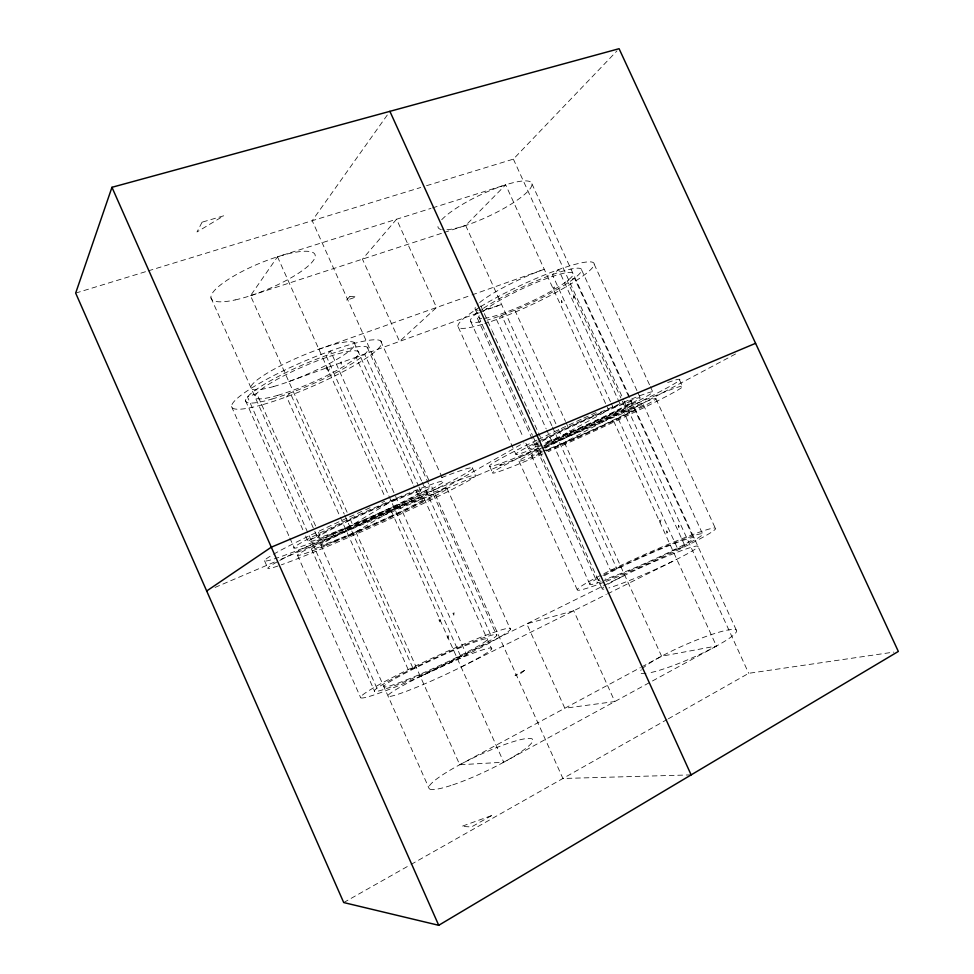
<?xml version="1.0" encoding="UTF-8"?>
<svg xmlns="http://www.w3.org/2000/svg" width="974" height="974" viewBox="0 0 974 974"><rect width="100%" height="100%" fill="white"/><g stroke="black" fill="none" stroke-linecap="round" stroke-linejoin="round"><path stroke-width="0.73" stroke-dasharray="4.87 3.65" d="M347.109 512.251L250.513 295.682L277.493 256.783L431.019 208.363M387.275 115.029L312.204 220.696L429.875 482.507M426.539 185.705L513.371 159.127L616.98 50.892M444.156 232.469L465.657 225.457L505.664 184.817L608.592 410.042L561.389 435.926L557.018 426.32M345.551 529.028L349.776 526.471M387.871 503.4L352.661 524.718L349.581 517.791M391.292 501.342L396.43 498.225M348.668 536.017L399.924 506.017M434.854 493.587L523.89 442.805M343.712 902.557L409.737 865.18M411.052 864.437L666.995 719.555M668.322 718.812L748.702 673.314L893.84 652.093M543.261 439.871A61.508 2.727 -24.5 0 1 615.069 406.742A61.508 2.727 -24.5 0 1 635.559 401.13A61.508 2.727 -24.5 0 1 570.508 432.407L551.783 441.185L546.755 430.131M613.133 407.546L619.963 403.808L558.577 269.603L552.355 274.607L610.625 402.067M355.839 531.828L459.728 764.76L503.716 762.216L716.426 646.042L611.782 417.03M459.728 764.76L640.393 667.616M641.708 666.91L661.589 656.22L716.426 646.042M735.528 353.988L628.595 410.882L279.039 560.111M461.116 667.02L606.266 594.505M607.63 593.836L676.784 559.283M420.366 676.504L624.772 575.257M215.035 587.432L277.639 560.695M310.791 539.413L319.874 535.554L318.035 531.427M425.906 490.579L417.529 494.135L413.816 485.843M534.641 444.448L538.464 442.829M631.749 403.248L624.663 406.255L621.509 399.364M371.252 518.144L427.525 494.183M483.481 308.259A61.24 9.046 -25 0 1 554.34 273.901A61.24 9.046 -25 0 1 577.935 275.35A61.24 9.046 -25 0 1 514.856 310.17L501.683 315.357A61.24 9.046 -25 0 1 487.024 320.166M288.828 381.577L478.891 312.642M480.316 312.118L501.573 304.412A51.926 8.023 -25 0 1 479.074 310.256M479.403 312.715L475.507 314.127L597.488 582.939M318.863 349.24L470.539 295.439M471.952 294.939L544.271 269.287A51.926 8.023 -25 0 0 479.427 302.792L491.444 329.273M250.513 295.682L442.72 232.944M621.022 567.026L610.503 570.399L554.705 447.626L623.214 410.906L685.233 546.463L672.754 550.468M432.456 207.912L505.664 184.817M75.668 293.089L146.782 271.332M148.231 270.882L420.756 187.483M416.361 667.531L408.203 669.588L286.6 396.771L290.24 392.972L344.248 514.077M456.782 657.34L466.607 654.869L394.567 494.062M691.138 774.89L562.899 778.482L430.496 483.895M679.56 380.018L682.677 386.8M594.177 264.21L649.731 385.278M650.364 386.654L652.884 392.157M655.989 398.926L715.269 528.115M581.648 270.017L637.118 391.024M637.739 392.4L640.259 397.903M643.364 404.673L702.546 533.801M531.926 183.806L631.749 401.787M634.841 408.544L736.283 630.068M692.575 536.065L574.502 278.211L567.27 280.829L620.876 397.976M513.371 159.127L623.53 399.815M624.164 401.191L748.702 673.314M611.258 403.443L677.734 548.861M514.856 310.17L565.504 421.425M566.138 422.801L570.508 432.407M465.657 225.457L556.398 424.944M564.36 442.452L661.589 656.22M551.844 425.65L501.683 315.357L496.497 319.533L546.122 428.743M552.465 427.038L616.737 568.402M492.077 330.649L509.646 369.341M510.279 370.729L537.879 431.531M538.512 432.906L542.274 441.21A52.182 2.313 -24.5 0 1 613.425 408.021A52.182 2.313 -24.5 0 1 616.116 410.687A52.182 2.313 -24.5 0 1 544.028 442.939M475.239 309.233L532.449 435.268M533.07 436.656L536.844 444.972M539.9 451.705L602.139 588.832M470.661 321.444L523.391 437.728M525.911 443.267L528.419 448.807M531.475 455.54L589.781 584.12M458.304 327.179L515.964 454.468M519.008 461.201L577.217 589.72M489.752 466.4L492.795 473.121M472.305 467.69L475.641 475.093M380.712 341.046L443.584 480.766M446.908 488.169L510.437 629.362A82.546 5.893 -24.7 0 1 393.971 687.522A82.546 5.893 -24.7 0 1 402.225 672.547A82.546 5.893 -24.7 0 1 510.437 629.362M367.235 347.316L429.984 486.963M433.308 494.354L496.728 635.474A67.376 4.809 -24.7 0 1 401.13 683.103A67.376 4.809 -24.7 0 1 409.043 670.343A67.376 4.809 -24.7 0 1 496.728 635.474M421.584 480.937L364.702 354.317L356.167 357.421L413.195 484.468M422.192 482.313L490.969 635.438M354.037 342.398L418.333 485.612M418.954 487L420.817 491.139M424.128 498.53L491.663 648.94A57.174 4.505 -24.7 0 1 410.395 689.75A57.174 4.505 -24.7 0 1 417.493 677.941A57.174 4.505 -24.7 0 1 491.663 648.94M393.946 492.674L330.478 351.017L326.047 355.632L460.702 656.354M277.493 256.783L384.791 496.509M391.304 511.058L503.716 762.216M344.857 515.453L413.049 668.371M315.588 525.911L256.71 393.508L247.457 396.856L378.168 691.041M210.956 297.776L317.487 537.404M320.799 544.843L429.23 788.745M245.545 400.728L303.182 530.501M305.641 536.017L308.088 541.544M311.4 548.995L374.613 691.296M231.52 406.535L289.217 536.613M289.826 538.001L294.124 547.692M297.447 555.156L360.721 697.81M264.502 560.732L267.826 568.232M441.709 219.734A51.78 11.42 -25.4 0 1 513.201 182.698A51.78 11.42 -25.4 0 1 514.747 201.788A51.78 11.42 -25.4 0 1 442.525 229.742M441.307 229.547A51.78 11.42 -25.4 0 1 438.373 224.422M477.93 310.243A51.926 8.023 -25 0 1 478.21 303.888M538.951 444.655A52.182 2.313 -24.5 0 1 537.952 443.803M557.481 438.069A61.508 2.727 -24.5 0 1 540.582 444.996M539.328 445.471A61.508 2.727 -24.5 0 1 540.46 441.319M480.499 321.749A61.24 9.046 -25 0 1 480.864 310.049M483.287 311.303A51.939 7.67 -25 0 1 555.606 275.447A51.939 7.67 -25 0 1 554.693 289.156A51.939 7.67 -25 0 1 482.812 318.498M481.68 318.498A51.939 7.67 -25 0 1 479.537 315.138M542.311 452.046A61.532 2.386 -24.5 0 1 580.528 430.508A61.532 2.386 -24.5 0 1 639.248 407.412A61.532 2.386 -24.5 0 1 543.553 451.559M545.391 448.077A52.194 2.033 -24.5 0 1 618.953 414.011A52.194 2.033 -24.5 0 1 614.326 419.624A52.194 2.033 -24.5 0 1 542.968 451.011M541.97 451.327A52.194 2.033 -24.5 0 1 541.033 450.609M608.141 584.12A52.45 3.799 -24 0 1 680.302 551.053A52.45 3.799 -24 0 1 681.471 556.909A52.45 3.799 -24 0 1 608.908 587.931M603.904 589.124A52.45 3.799 -24 0 1 603.612 587.115M604.355 575.768A52.438 3.433 -24 0 1 676.516 542.749A52.438 3.433 -24 0 1 677.454 548.106A52.438 3.433 -24 0 1 604.964 579.25M600.008 580.528A52.438 3.433 -24 0 1 599.789 578.69M602.943 575.439A61.812 4.054 -24 0 1 685.233 538.646A61.812 4.054 -24 0 1 684.612 545.391A61.812 4.054 -24 0 1 602.407 581.32M601.068 581.782A61.812 4.054 -24 0 1 601.652 576.133M641.951 669.065A52.608 7.378 -23.6 0 1 712.432 634.244A52.608 7.378 -23.6 0 1 723.256 642.146A52.608 7.378 -23.6 0 1 647.625 673.204M646.006 673.448A52.608 7.378 -23.6 0 1 641.184 669.893M544.32 447.005A75.363 2.934 -24.5 0 1 637.946 404.77A75.363 2.934 -24.5 0 1 637.106 409.555A75.363 2.934 -24.5 0 1 543.382 452.399M540.826 453.458A75.363 2.934 -24.5 0 1 543.005 447.663M544.076 445.483A104.62 4.079 -24.5 0 1 682.92 386.24A104.62 4.079 -24.5 0 1 548.131 451.692M542.944 453.921A104.62 4.079 -24.5 0 1 492.527 472.999A104.62 4.079 -24.5 0 1 538.914 447.967M538.525 441.259A75.351 3.348 -24.5 0 1 632.333 398.695A75.351 3.348 -24.5 0 1 636.424 401.848A75.351 3.348 -24.5 0 1 543.139 444.826M541.788 445.386A75.351 3.348 -24.5 0 1 537.271 441.892M667.653 382.563A104.595 4.651 -24.5 0 1 654.236 394.653A104.595 4.651 -24.5 0 1 543.955 445.946M538.634 448.223A104.595 4.651 -24.5 0 1 489.447 466.181A104.595 4.651 -24.5 0 1 536.893 440.126M538.184 439.505A104.595 4.651 -24.5 0 1 582.452 418.71M583.791 418.102A104.595 4.651 -24.5 0 1 598.547 411.442M604.087 582.184A75.716 4.967 -24 0 1 619.659 565.979A75.716 4.967 -24 0 1 715.147 529.369A75.716 4.967 -24 0 1 605.463 581.661M480.596 306.664A75.01 11.091 -25 0 1 573.796 264.709A75.01 11.091 -25 0 1 577.606 279.672A75.01 11.091 -25 0 1 484.882 323.538M482.227 324.366A75.01 11.091 -25 0 1 479.342 307.431M279.769 560.464A114.031 4.833 -24.1 0 1 436.949 488.692A114.031 4.833 -24.1 0 1 439.53 495.705A114.031 4.833 -24.1 0 1 281.376 564.81M277.894 566.028A114.031 4.833 -24.1 0 1 278.333 561.243M441.502 477.65A114.007 5.503 -24 0 1 451.741 481.034A114.007 5.503 -24 0 1 317.074 542.579A114.007 5.503 -24 0 1 272.294 554.973M273.548 554.243A114.007 5.503 -24 0 1 348.193 517.571M349.569 516.951A114.007 5.503 -24 0 1 364.288 510.303M365.64 509.694A114.007 5.503 -24 0 1 372.397 506.687M381.857 502.523A114.007 5.503 -24 0 1 384.645 501.306M678.452 525.181L678.342 527.397L679.255 526.958L678.452 525.181M666.776 530.842L666.654 533.082L667.592 532.632L666.776 530.842M573.625 296.096L573.467 298.202L574.429 297.849L573.625 296.096M561.523 300.576L561.365 302.695L562.327 302.33L561.523 300.576M454.054 612.707L453.823 615.191L452.959 613.243L454.054 612.707M440.065 619.391L439.822 621.875L438.945 619.914L440.065 619.391M341.618 361.865L341.338 364.191L340.486 362.279L341.618 361.865M327.142 367.113L326.85 369.45L325.986 367.527L327.142 367.113M661.017 519.787L660.335 522.271L659.532 520.506L661.017 519.787M448.795 635.62L447.894 638.42L447.029 636.485L448.795 635.62M554.62 287.013L553.877 289.315L553.086 287.573L554.62 287.013M329.382 368.878L328.396 371.447L327.544 369.548L329.382 368.878M202.093 222.169L196.992 231.97L223.85 215.765L202.093 222.169M396.564 219.235L362.462 259.145L399.535 341.424L436.51 307.504L396.564 219.235M349.836 296.437L346.44 300.248L356.338 296.875L349.836 296.437M524.389 670.502L519.739 674.373L514.99 675.323L524.389 670.502M491.578 815.603L471.489 826.938L461.591 826.427L491.578 815.603M501.829 463.965L499.601 465.207L502.657 463.904L501.829 463.965M573.723 610.771L526.776 623.798L564.835 708.244L614.801 701.548L573.723 610.771M235.197 299.919A56.382 13.514 -23 0 0 315.199 256.479A56.382 13.514 -23 0 0 238.825 273.207A56.382 13.514 -23 0 0 235.197 299.919M273.755 386.495A56.553 9.496 -23.4 0 0 354.828 344.747A56.553 9.496 -23.4 0 0 280.195 365.956A56.553 9.496 -23.4 0 0 273.755 386.495M338.002 530.793A56.845 2.739 -24.1 0 0 420.89 491.882A56.845 2.739 -24.1 0 0 349.203 520.652A56.845 2.739 -24.1 0 0 338.002 530.793M331.939 533.849A67.023 3.226 -24.1 0 0 429.96 487.901A67.023 3.226 -24.1 0 0 345.904 521.565A67.023 3.226 -24.1 0 0 331.939 533.849M277.7 395.359A56.565 9.083 -23.5 0 0 358.882 353.781A56.565 9.083 -23.5 0 0 284.432 375.453A56.565 9.083 -23.5 0 0 277.7 395.359M271.953 399.036A66.695 10.714 -23.5 0 0 368.002 350.007A66.695 10.714 -23.5 0 0 280.658 375.258A66.695 10.714 -23.5 0 0 271.953 399.036M335.117 540.984A67.048 2.837 -24.1 0 0 433.235 495.194A67.048 2.837 -24.1 0 0 349.362 529.308A67.048 2.837 -24.1 0 0 335.117 540.984M341.192 537.952A56.869 2.398 -24.1 0 0 424.165 499.199A56.869 2.398 -24.1 0 0 352.625 528.334A56.869 2.398 -24.1 0 0 341.192 537.952M406.085 680.071A57.149 4.079 -24.7 0 0 487.463 639.601A57.149 4.079 -24.7 0 0 413.487 668.955A57.149 4.079 -24.7 0 0 406.085 680.071M452.788 784.874A57.356 8.766 -25.1 0 0 532.863 740.703A57.356 8.766 -25.1 0 0 456.879 766.307A57.356 8.766 -25.1 0 0 452.788 784.874M325.888 545.55A82.12 3.47 -24.1 0 0 446.603 489.289A82.12 3.47 -24.1 0 0 344.723 530.635A82.12 3.47 -24.1 0 0 325.888 545.55M322.747 538.464A82.108 3.957 -24 0 0 443.328 482.008A82.108 3.957 -24 0 0 341.229 522.807A82.108 3.957 -24 0 0 322.747 538.464M263.199 404.502A81.706 13.137 -23.5 0 0 381.443 344.443A81.706 13.137 -23.5 0 0 275.24 374.807A81.706 13.137 -23.5 0 0 263.199 404.502"/><path stroke-width="1.46" d="M111.961 187.3L75.668 293.089L343.712 902.557L438.726 925.3L898.332 651.436L619.074 48.7L111.961 187.3L438.726 925.3M206.683 590.987L271.308 547.181L755.568 343.323M389.892 111.34L691.138 774.89"/></g></svg>
